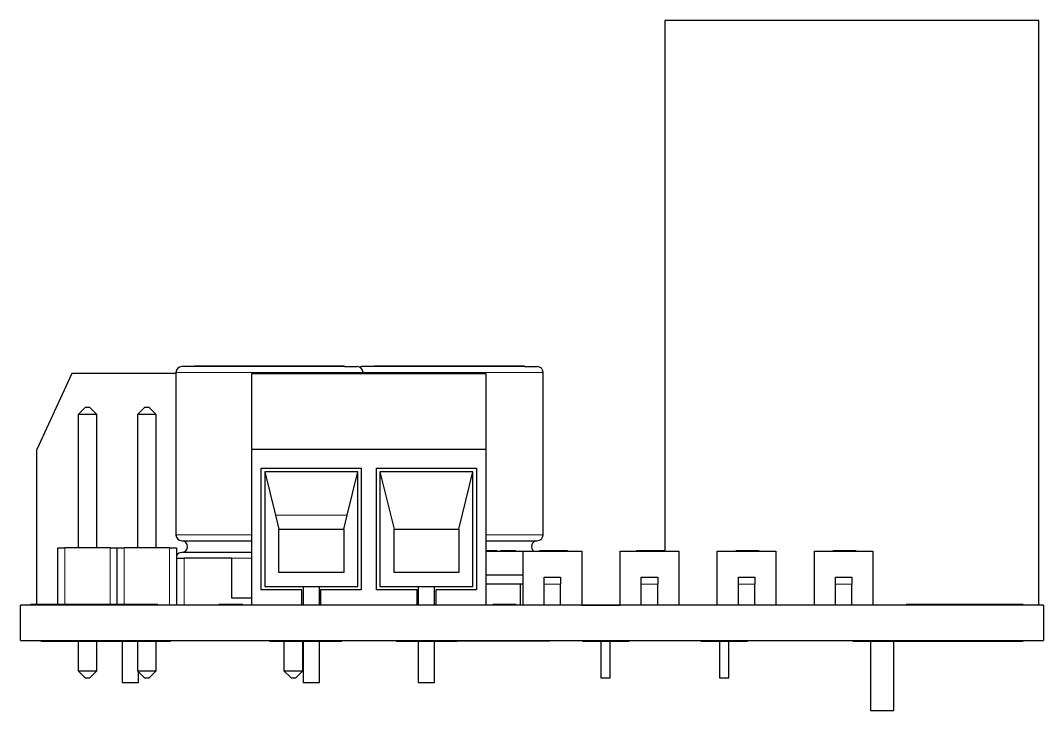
# Model space of a CAD drawing. Header units: millimetres. Extents: x 8.5 to 21.2, y 4.9 to 15.7.
# Drawn here: x 15.103 to 19.478, y 4.879 to 7.83 of the extents above; entities that cross this region are included whole.
import ezdxf

# ---------------------------------------------------------------- set-up
doc = ezdxf.new("R2010")
doc.units = ezdxf.units.MM
doc.linetypes.add('PHANTOM', pattern=[1.27, 0.635, -0.127, 0.127, -0.127, 0.127, -0.127])

msp = doc.modelspace()

# ---------------------------------------------------------------- linework, layer by layer
at = {"color": 7, "linetype": 'Continuous', "lineweight": 25}
for p, q in [((17.8579, 7.8301), (17.8579, 5.5601)), ((19.4579, 7.8301), (17.8579, 7.8301)), ((19.4579, 5.3301), (19.4579, 7.8301)), ((15.8476, 6.3501), (15.793, 6.3501)), ((15.8476, 6.3521), (15.8476, 6.3501)), ((16.4882, 6.3521), (15.8476, 6.3521)), ((16.4882, 6.3501), (15.8476, 6.3501)), ((16.4882, 6.3501), (16.4882, 6.3521)), ((16.4882, 6.3501), (16.5428, 6.3501)), ((16.6176, 6.3501), (16.563, 6.3501)), ((16.6176, 6.3521), (16.6176, 6.3501)), ((17.2582, 6.3521), (16.6176, 6.3521)), ((17.2582, 6.3501), (16.6176, 6.3501)), ((17.2582, 6.3501), (17.2582, 6.3521)), ((17.2582, 6.3501), (17.3128, 6.3501)), ((15.3229, 6.3201), (15.1729, 5.9951)), ((15.7679, 6.3201), (15.3229, 6.3201)), ((15.7679, 6.3251), (15.7679, 5.6301)), ((16.0929, 5.9951), (16.0929, 6.3201)), ((16.0929, 6.3201), (17.0929, 6.3201)), ((16.5679, 6.3201), (16.5679, 6.3251)), ((17.0929, 6.3201), (17.0929, 5.9951)), ((17.3379, 5.6301), (17.3379, 6.3251)), ((15.3799, 6.1751), (15.3499, 6.1451)), ((15.3999, 6.1751), (15.3799, 6.1751)), ((15.4299, 6.1451), (15.3999, 6.1751)), ((15.6339, 6.1751), (15.6039, 6.1451)), ((15.6539, 6.1751), (15.6339, 6.1751)), ((15.6839, 6.1451), (15.6539, 6.1751)), ((15.3499, 6.1451), (15.3499, 5.5751)), ((15.3899, 6.1451), (15.3499, 6.1451)), ((15.4299, 6.1451), (15.3899, 6.1451)), ((15.4299, 5.5751), (15.4299, 6.1451)), ((15.6039, 6.1451), (15.6039, 5.5751)), ((15.6439, 6.1451), (15.6039, 6.1451)), ((15.6839, 6.1451), (15.6439, 6.1451)), ((15.6839, 5.5751), (15.6839, 6.1451)), ((15.1729, 5.3321), (15.1729, 5.9951)), ((17.0929, 5.9951), (16.0929, 5.9951)), ((16.0929, 5.3301), (16.0929, 5.9951)), ((17.0929, 5.9951), (17.0929, 5.3301)), ((16.1329, 5.9151), (16.5604, 5.9151)), ((16.1329, 5.3951), (16.1329, 5.9151)), ((16.5604, 5.9151), (16.5604, 5.3951)), ((16.6254, 5.9151), (17.0529, 5.9151)), ((16.6254, 5.3951), (16.6254, 5.9151)), ((17.0529, 5.9151), (17.0529, 5.3951)), ((16.1479, 5.9001), (16.1932, 5.7151)), ((16.5454, 5.9001), (16.1479, 5.9001)), ((16.1479, 5.9001), (16.1479, 5.4101)), ((16.5001, 5.7151), (16.5454, 5.9001)), ((16.5454, 5.4101), (16.5454, 5.9001)), ((16.6404, 5.9001), (16.7004, 5.6551)), ((17.0379, 5.9001), (16.6404, 5.9001)), ((16.6404, 5.9001), (16.6404, 5.4101)), ((16.9779, 5.6551), (17.0379, 5.9001)), ((17.0379, 5.4101), (17.0379, 5.9001)), ((16.1932, 5.7151), (16.2079, 5.6551)), ((16.4854, 5.6551), (16.5001, 5.7151)), ((16.2079, 5.6551), (16.4854, 5.6551)), ((16.2079, 5.4701), (16.2079, 5.6551)), ((16.4854, 5.6551), (16.4854, 5.4701)), ((16.7004, 5.6551), (16.9779, 5.6551)), ((16.7004, 5.4701), (16.7004, 5.6551)), ((16.9779, 5.6551), (16.9779, 5.4701)), ((15.7929, 5.6051), (16.0929, 5.6051)), ((17.0929, 5.6051), (17.3129, 5.6051)), ((15.2629, 5.3331), (15.2629, 5.5751)), ((15.2629, 5.5751), (15.2929, 5.5751)), ((15.4869, 5.5751), (15.2929, 5.5751)), ((15.4869, 5.5751), (15.5169, 5.5751)), ((15.5169, 5.3331), (15.5169, 5.5751)), ((15.5169, 5.5751), (15.5469, 5.5751)), ((15.7409, 5.5751), (15.5469, 5.5751)), ((15.7409, 5.5751), (15.7709, 5.5751)), ((15.7709, 5.5751), (15.7709, 5.3301)), ((17.1111, 5.5621), (17.0929, 5.5621)), ((17.0929, 5.5601), (17.2529, 5.5601)), ((17.1411, 5.5621), (17.1111, 5.5621)), ((17.1411, 5.5621), (17.1411, 5.5601)), ((17.1436, 5.5601), (17.1436, 5.5621)), ((17.1554, 5.5601), (17.1554, 5.5621)), ((17.221, 5.5621), (17.1554, 5.5621)), ((17.221, 5.5621), (17.221, 5.5601)), ((17.2529, 5.3301), (17.2529, 5.5601)), ((17.2529, 5.5601), (17.5029, 5.5601)), ((17.3222, 5.5601), (17.3222, 5.5621)), ((17.3293, 5.5621), (17.3222, 5.5621)), ((17.3316, 5.5601), (17.3316, 5.5621)), ((17.4164, 5.5621), (17.3316, 5.5621)), ((17.4164, 5.5601), (17.4164, 5.5621)), ((17.4303, 5.5621), (17.4164, 5.5621)), ((17.4303, 5.5601), (17.4303, 5.5621)), ((17.4316, 5.5621), (17.4303, 5.5621)), ((17.4316, 5.5601), (17.4316, 5.5621)), ((17.4422, 5.5621), (17.4316, 5.5621)), ((17.4422, 5.5621), (17.4422, 5.5601)), ((17.5029, 5.5601), (17.5029, 5.3301)), ((17.6679, 5.3301), (17.6679, 5.5601)), ((17.6679, 5.5601), (17.9179, 5.5601)), ((17.7372, 5.5601), (17.7372, 5.5621)), ((17.7443, 5.5621), (17.7372, 5.5621)), ((17.7466, 5.5601), (17.7466, 5.5621)), ((17.8314, 5.5621), (17.7466, 5.5621)), ((17.8314, 5.5601), (17.8314, 5.5621)), ((17.8453, 5.5621), (17.8314, 5.5621)), ((17.8453, 5.5601), (17.8453, 5.5621)), ((17.8466, 5.5621), (17.8453, 5.5621)), ((17.8466, 5.5601), (17.8466, 5.5621)), ((17.8572, 5.5621), (17.8466, 5.5621)), ((17.8572, 5.5621), (17.8572, 5.5601)), ((17.9179, 5.5601), (17.9179, 5.3301)), ((18.0829, 5.3301), (18.0829, 5.5601)), ((18.0829, 5.5601), (18.3329, 5.5601)), ((18.1616, 5.5601), (18.1616, 5.5621)), ((18.2464, 5.5621), (18.1616, 5.5621)), ((18.2464, 5.5601), (18.2464, 5.5621)), ((18.2603, 5.5621), (18.2464, 5.5621)), ((18.2603, 5.5601), (18.2603, 5.5621)), ((18.2616, 5.5621), (18.2603, 5.5621)), ((18.2616, 5.5601), (18.2616, 5.5621)), ((18.3329, 5.5601), (18.3329, 5.3301)), ((18.4979, 5.3301), (18.4979, 5.5601)), ((18.4979, 5.5601), (18.7479, 5.5601)), ((18.5766, 5.5601), (18.5766, 5.5621)), ((18.6614, 5.5621), (18.5766, 5.5621)), ((18.6614, 5.5601), (18.6614, 5.5621)), ((18.6753, 5.5621), (18.6614, 5.5621)), ((18.6753, 5.5601), (18.6753, 5.5621)), ((18.6766, 5.5621), (18.6753, 5.5621)), ((18.6766, 5.5601), (18.6766, 5.5621)), ((18.7479, 5.5601), (18.7479, 5.3301)), ((15.7709, 5.5301), (15.8029, 5.5301)), ((16.0929, 5.5551), (15.7929, 5.5551)), ((16.0075, 5.5301), (15.8029, 5.5301)), ((16.0075, 5.3601), (16.0075, 5.5301)), ((16.4854, 5.4701), (16.2079, 5.4701)), ((16.9779, 5.4701), (16.7004, 5.4701)), ((17.0929, 5.4601), (17.2529, 5.4601)), ((17.3429, 5.4501), (17.4129, 5.4501)), ((17.3429, 5.4201), (17.3429, 5.4501)), ((17.4129, 5.4501), (17.4129, 5.4201)), ((17.7579, 5.4501), (17.8279, 5.4501)), ((17.7579, 5.4201), (17.7579, 5.4501)), ((17.8279, 5.4501), (17.8279, 5.4201)), ((18.1729, 5.4501), (18.2429, 5.4501)), ((18.1729, 5.4201), (18.1729, 5.4501)), ((18.2429, 5.4501), (18.2429, 5.4201)), ((18.5879, 5.4501), (18.6579, 5.4501)), ((18.5879, 5.4201), (18.5879, 5.4501)), ((18.6579, 5.4501), (18.6579, 5.4201)), ((16.3067, 5.3951), (16.1329, 5.3951)), ((16.1479, 5.4101), (16.5454, 5.4101)), ((16.3067, 5.3301), (16.3067, 5.3951)), ((16.3117, 5.4101), (16.3117, 5.3301)), ((16.3817, 5.3301), (16.3817, 5.4101)), ((16.3867, 5.3951), (16.3867, 5.3301)), ((16.5604, 5.3951), (16.3867, 5.3951)), ((16.7992, 5.3951), (16.6254, 5.3951)), ((16.6404, 5.4101), (17.0379, 5.4101)), ((16.7992, 5.3301), (16.7992, 5.3951)), ((16.8042, 5.4101), (16.8042, 5.3301)), ((16.8742, 5.3301), (16.8742, 5.4101)), ((16.8792, 5.3951), (16.8792, 5.3301)), ((17.0529, 5.3951), (16.8792, 5.3951)), ((17.2409, 5.4201), (17.0929, 5.4201)), ((17.2409, 5.3301), (17.2409, 5.4201)), ((17.2529, 5.4201), (17.2409, 5.4201)), ((17.3429, 5.3301), (17.3429, 5.4201)), ((17.4129, 5.3301), (17.4129, 5.4201)), ((17.7579, 5.3301), (17.7579, 5.4201)), ((17.8279, 5.3301), (17.8279, 5.4201)), ((18.1729, 5.3301), (18.1729, 5.4201)), ((18.2429, 5.3301), (18.2429, 5.4201)), ((18.5879, 5.3301), (18.5879, 5.4201)), ((18.6579, 5.3301), (18.6579, 5.4201)), ((16.0929, 5.3601), (16.0075, 5.3601)), ((15.1029, 5.1791), (15.1029, 5.3301)), ((19.4779, 5.3301), (15.1029, 5.3301)), ((15.1443, 5.3301), (15.1443, 5.3321)), ((15.145, 5.3301), (15.145, 5.3321)), ((15.1451, 5.3301), (15.1451, 5.3321)), ((15.1683, 5.3321), (15.1461, 5.3321)), ((15.1877, 5.3321), (15.1683, 5.3321)), ((15.1877, 5.3301), (15.1877, 5.3321)), ((15.1904, 5.3321), (15.1877, 5.3321)), ((15.1904, 5.3331), (15.1904, 5.3301)), ((15.4404, 5.3331), (15.1904, 5.3331)), ((15.6904, 5.3331), (15.4404, 5.3331)), ((15.6904, 5.3301), (15.6904, 5.3331)), ((15.9511, 5.3301), (15.9511, 5.3321)), ((15.9828, 5.3321), (15.9511, 5.3321)), ((16.0066, 5.3321), (15.9828, 5.3321)), ((16.0066, 5.3301), (16.0066, 5.3321)), ((16.0276, 5.3321), (16.0066, 5.3321)), ((16.0442, 5.3321), (16.0276, 5.3321)), ((16.0532, 5.3321), (16.0442, 5.3321)), ((16.0532, 5.3301), (16.0532, 5.3321)), ((16.0545, 5.3301), (16.0545, 5.3321)), ((17.1211, 5.3301), (17.1211, 5.3321)), ((17.1228, 5.3301), (17.1228, 5.3321)), ((17.1429, 5.3321), (17.1228, 5.3321)), ((17.1429, 5.3301), (17.1429, 5.3321)), ((17.1597, 5.3321), (17.1429, 5.3321)), ((17.1597, 5.3301), (17.1597, 5.3321)), ((17.2232, 5.3321), (17.1597, 5.3321)), ((17.2232, 5.3301), (17.2232, 5.3321)), ((17.2245, 5.3301), (17.2245, 5.3321)), ((17.5029, 5.3302), (17.5395, 5.3302)), ((17.5395, 5.3302), (17.5395, 5.3301)), ((17.5395, 5.3302), (17.5454, 5.3302)), ((17.5454, 5.3302), (17.5454, 5.3301)), ((17.5454, 5.3302), (17.5589, 5.3302)), ((17.5589, 5.3302), (17.5589, 5.3301)), ((17.5589, 5.3302), (17.5638, 5.3302)), ((17.5638, 5.3302), (17.5638, 5.3301)), ((17.5638, 5.3302), (17.6071, 5.3302)), ((17.6071, 5.3302), (17.6071, 5.3301)), ((17.6071, 5.3302), (17.6184, 5.3302)), ((17.6184, 5.3302), (17.6184, 5.3301)), ((17.6184, 5.3302), (17.6437, 5.3302)), ((17.6437, 5.3302), (17.6437, 5.3301)), ((17.6437, 5.3302), (17.6551, 5.3302)), ((17.6551, 5.3302), (17.6551, 5.3301)), ((17.6551, 5.3302), (17.6679, 5.3302)), ((18.8904, 5.3331), (18.8904, 5.3301)), ((19.1404, 5.3331), (18.8904, 5.3331)), ((19.3904, 5.3331), (19.1404, 5.3331)), ((19.3904, 5.3301), (19.3904, 5.3331)), ((19.4779, 5.3301), (19.4779, 5.1791)), ((15.1029, 5.1791), (19.4779, 5.1791)), ((15.1904, 5.1791), (15.1904, 5.1761)), ((15.1904, 5.1761), (15.4404, 5.1761)), ((15.3499, 5.1761), (15.3499, 5.0491)), ((15.4299, 5.0491), (15.4299, 5.1761)), ((15.4404, 5.1761), (15.6904, 5.1761)), ((15.5379, 5.1761), (15.5379, 4.9991)), ((15.6039, 5.1761), (15.6039, 5.0491)), ((15.6839, 5.0491), (15.6839, 5.1761)), ((15.6904, 5.1761), (15.6904, 5.1791)), ((15.6904, 5.1761), (15.7439, 5.1761)), ((15.7439, 5.1761), (15.7439, 5.1791)), ((16.1699, 5.1791), (16.1699, 5.1761)), ((16.1699, 5.1761), (16.2167, 5.1761)), ((16.2167, 5.1791), (16.2167, 5.1761)), ((16.2167, 5.1761), (16.4767, 5.1761)), ((16.2299, 5.1761), (16.2299, 5.0491)), ((16.3099, 5.0491), (16.3099, 5.1761)), ((16.3117, 5.1761), (16.3117, 4.9991)), ((16.3817, 4.9991), (16.3817, 5.1761)), ((16.4767, 5.1761), (16.4767, 5.1791)), ((16.7092, 5.1791), (16.7092, 5.1761)), ((16.7092, 5.1761), (16.9692, 5.1761)), ((16.8042, 5.1761), (16.8042, 4.9991)), ((16.8742, 4.9991), (16.8742, 5.1761)), ((16.9692, 5.1761), (16.9692, 5.1791)), ((16.9692, 5.1771), (17.3653, 5.1771)), ((17.3653, 5.1791), (17.3653, 5.1771)), ((17.3664, 5.1771), (17.3672, 5.1771)), ((17.3672, 5.1771), (17.3672, 5.1791)), ((17.5064, 5.1791), (17.5064, 5.1761)), ((17.5064, 5.1761), (17.7064, 5.1761)), ((17.5842, 5.1761), (17.5842, 5.019)), ((17.6242, 5.1727), (17.6265, 5.1761)), ((17.6242, 5.019), (17.6242, 5.1727)), ((17.7064, 5.1761), (17.7064, 5.1791)), ((18.0125, 5.1791), (18.0125, 5.1761)), ((18.0125, 5.1761), (18.2125, 5.1761)), ((18.0922, 5.1761), (18.0922, 5.019)), ((18.1322, 5.019), (18.1322, 5.1761)), ((18.2125, 5.1761), (18.2125, 5.1791)), ((18.6629, 5.1791), (18.6629, 5.1761)), ((18.6629, 5.1761), (18.8904, 5.1761)), ((18.7379, 5.1761), (18.7379, 4.8791)), ((18.8379, 4.8791), (18.8379, 5.1761)), ((18.8904, 5.1791), (18.8904, 5.1761)), ((18.8904, 5.1761), (19.1404, 5.1761)), ((19.1404, 5.1761), (19.3904, 5.1761)), ((19.3904, 5.1761), (19.3904, 5.1791)), ((15.3499, 5.0491), (15.3799, 5.0191)), ((15.3499, 5.0491), (15.3899, 5.0491)), ((15.3899, 5.0491), (15.4299, 5.0491)), ((15.3999, 5.0191), (15.4299, 5.0491)), ((15.6039, 5.0491), (15.6339, 5.0191)), ((15.6039, 5.0491), (15.6439, 5.0491)), ((15.6079, 4.9991), (15.6079, 5.0451)), ((15.6439, 5.0491), (15.6839, 5.0491)), ((15.6539, 5.0191), (15.6839, 5.0491)), ((16.2299, 5.0491), (16.2599, 5.0191)), ((16.2299, 5.0491), (16.2699, 5.0491)), ((16.2699, 5.0491), (16.3099, 5.0491)), ((16.2799, 5.0191), (16.3099, 5.0491)), ((15.3799, 5.0191), (15.3899, 5.0191)), ((15.3899, 5.0191), (15.3999, 5.0191)), ((15.5379, 4.9991), (15.6079, 4.9991)), ((15.6339, 5.0191), (15.6439, 5.0191)), ((15.6439, 5.0191), (15.6539, 5.0191)), ((16.2599, 5.0191), (16.2699, 5.0191)), ((16.2699, 5.0191), (16.2799, 5.0191)), ((16.3117, 4.9991), (16.3817, 4.9991)), ((16.8042, 4.9991), (16.8742, 4.9991)), ((17.5842, 5.019), (17.6242, 5.019)), ((18.0922, 5.019), (18.1322, 5.019)), ((18.7379, 4.8791), (18.8379, 4.8791))]:
    msp.add_line(p, q, dxfattribs=at)
at = {"color": 8, "linetype": 'PHANTOM', "lineweight": 18}
for p, q in [((16.1679, 6.3251), (15.7679, 6.3251)), ((16.5679, 6.3251), (16.1679, 6.3251)), ((16.9379, 6.3251), (16.5679, 6.3251)), ((17.3379, 6.3251), (16.9379, 6.3251)), ((16.1932, 5.7151), (16.5001, 5.7151)), ((16.0929, 5.6301), (15.7679, 5.6301)), ((17.3379, 5.6301), (17.0929, 5.6301)), ((15.2929, 5.5751), (15.2929, 5.3331)), ((15.4869, 5.3331), (15.4869, 5.5751)), ((15.5469, 5.5751), (15.5469, 5.3331)), ((15.7409, 5.3301), (15.7409, 5.5751)), ((17.1111, 5.5601), (17.1111, 5.5621)), ((15.8029, 5.5301), (15.8029, 5.3301)), ((16.0929, 5.5301), (16.0075, 5.5301)), ((17.4129, 5.4201), (17.3429, 5.4201)), ((17.8279, 5.4201), (17.7579, 5.4201)), ((18.2429, 5.4201), (18.1729, 5.4201)), ((18.6579, 5.4201), (18.5879, 5.4201)), ((15.1461, 5.3301), (15.1461, 5.3321)), ((15.1683, 5.3301), (15.1683, 5.3321)), ((15.9828, 5.3301), (15.9828, 5.3321)), ((16.0276, 5.3301), (16.0276, 5.3321)), ((16.0442, 5.3301), (16.0442, 5.3321))]:
    msp.add_line(p, q, dxfattribs=at)
at = {"color": 7, "linetype": 'Continuous', "lineweight": 25}
for centre, start, end in [((15.7929, 6.3251), 90, 180), ((16.5429, 6.3251), 0, 90), ((16.5629, 6.3251), 90, 113.5782), ((17.3129, 6.3251), 0, 90), ((15.7929, 5.6301), 180, 270), ((15.7929, 5.5801), 270, 90), ((17.3129, 5.5801), 90, 233.1301), ((17.3129, 5.6301), 270, 0), ((15.7929, 5.5301), 90, 151.6424)]:
    msp.add_arc(centre, 0.025, start, end, dxfattribs=at)

doc.saveas('drawing.dxf')
